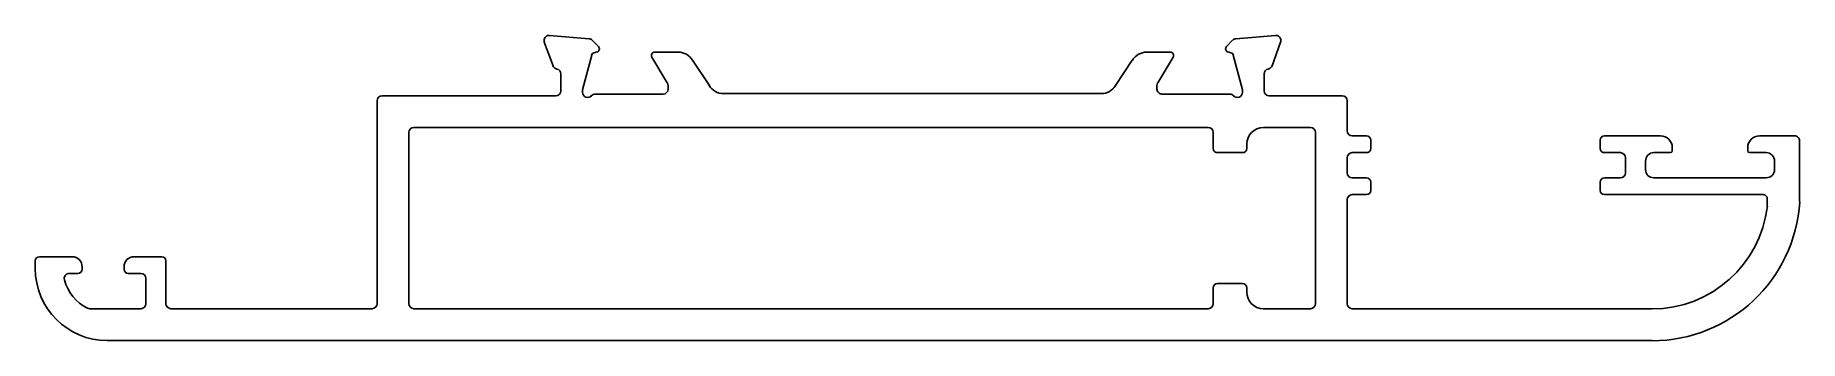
# Model space of a CAD drawing. Extents: x 753 to 858, y 429 to 447.
import ezdxf

# ---------------------------------------------------------------- set-up
doc = ezdxf.new("R2010")
doc.units = 0
doc.layers.get('0').update_dxf_attribs({"linetype": 'CONTINUOUS'})

msp = doc.modelspace()

# ---------------------------------------------------------------- linework, layer by layer
at = {"color": 0}
for p, q in [((783.15, 446.7), (783.67, 445.29)), ((785.83, 446.89), (783.46, 447.1)), ((786.38, 446.44), (786.01, 446.81)), ((824.23, 446.81), (823.87, 446.44)), ((826.79, 447.1), (824.42, 446.89)), ((826.58, 445.29), (827.09, 446.7)), ((785.45, 443.94), (785.98, 445.92)), ((786.12, 446.06), (786.29, 446.11)), ((789.56, 445.8), (790.49, 444.28)), ((791.14, 446.1), (789.74, 446.1)), ((793, 444.11), (791.99, 445.62)), ((818.24, 445.62), (817.24, 444.11)), ((820.51, 446.1), (819.1, 446.1)), ((819.76, 444.28), (820.68, 445.8)), ((823.96, 446.11), (824.13, 446.06)), ((824.27, 445.92), (824.8, 443.94)), ((784.14, 444.8), (784.14, 443.8)), ((826.11, 444.8), (826.11, 443.8)), ((773.47, 443.5), (783.84, 443.5)), ((785.44, 443.7), (785.44, 443.86)), ((790.24, 443.6), (786.18, 443.6)), ((790.54, 444.12), (790.54, 443.9)), ((793.85, 443.63), (816.39, 443.63)), ((819.71, 443.9), (819.71, 444.12)), ((824.06, 443.6), (820.01, 443.6)), ((824.81, 443.86), (824.81, 443.7)), ((826.41, 443.5), (830.77, 443.5)), ((773.17, 431.11), (773.17, 443.2)), ((831.07, 443.2), (831.07, 441.41)), ((775.07, 431.11), (775.07, 441.31)), ((775.07, 431.11), (775.07, 441.31)), ((775.37, 441.61), (822.77, 441.61)), ((775.37, 441.61), (822.77, 441.61)), ((823.07, 441.31), (823.07, 440.36)), ((823.07, 441.31), (823.07, 440.36)), ((826.07, 441.61), (828.87, 441.61)), ((826.07, 441.61), (828.87, 441.61)), ((829.17, 441.31), (829.17, 431.11)), ((829.17, 441.31), (829.17, 431.11)), ((825.07, 440.36), (825.07, 440.61)), ((825.07, 440.36), (825.07, 440.61)), ((831.37, 441.11), (832.22, 441.11)), ((832.47, 440.86), (832.47, 440.36)), ((846.17, 440.36), (846.17, 440.86)), ((846.42, 441.11), (849.77, 441.11)), ((850.47, 440.41), (850.47, 440.21)), ((854.97, 440.21), (854.97, 440.41)), ((855.67, 441.11), (857.77, 441.11)), ((858.07, 440.81), (858.07, 437.19)), ((823.32, 440.11), (824.82, 440.11)), ((823.32, 440.11), (824.82, 440.11)), ((831.07, 439.81), (831.07, 438.91)), ((832.22, 440.11), (831.37, 440.11)), ((847.37, 440.11), (846.42, 440.11)), ((847.67, 438.91), (847.67, 439.81)), ((848.87, 439.61), (848.87, 439.11)), ((850.37, 440.11), (849.37, 440.11)), ((856.07, 440.11), (855.07, 440.11)), ((856.57, 439.11), (856.57, 439.61)), ((831.37, 438.61), (832.22, 438.61)), ((832.47, 438.36), (832.47, 437.86)), ((846.17, 437.86), (846.17, 438.36)), ((846.42, 438.61), (847.37, 438.61)), ((849.37, 438.61), (856.07, 438.61)), ((831.07, 437.31), (831.07, 431.11)), ((832.22, 437.61), (831.37, 437.61)), ((855.89, 437.61), (846.42, 437.61)), ((856.14, 437.33), (856.14, 436.93)), ((753.02, 433.91), (754.97, 433.91)), ((758.67, 433.91), (760.32, 433.91)), ((752.77, 433.21), (752.77, 433.66)), ((755.32, 432.91), (754.8, 432.91)), ((755.57, 433.31), (755.57, 433.16)), ((758.07, 433.16), (758.07, 433.31)), ((759.07, 432.91), (758.32, 432.91)), ((760.57, 433.66), (760.57, 431.11)), ((759.37, 431.11), (759.37, 432.61)), ((823.07, 432.06), (823.07, 431.11)), ((823.07, 432.06), (823.07, 431.11)), ((824.82, 432.31), (823.32, 432.31)), ((824.82, 432.31), (823.32, 432.31)), ((825.07, 431.81), (825.07, 432.06)), ((825.07, 431.81), (825.07, 432.06)), ((756.03, 430.81), (759.07, 430.81)), ((760.87, 430.81), (772.87, 430.81)), ((822.77, 430.81), (775.37, 430.81)), ((822.77, 430.81), (775.37, 430.81)), ((828.87, 430.81), (826.07, 430.81)), ((828.87, 430.81), (826.07, 430.81)), ((831.37, 430.81), (849.27, 430.81)), ((849.27, 428.91), (757.07, 428.91))]:
    msp.add_line(p, q, dxfattribs=at)
for centre, radius, start, end in [((783.42, 446.8), 0.281, 179.336, 200.2803), ((783.44, 446.8), 0.3, 85, 180), ((785.8, 446.6), 0.3, 45, 85), ((824.45, 446.6), 0.3, 95, 135), ((826.81, 446.8), 0.3, 0, 95), ((826.83, 446.8), 0.281, 339.7197, 0.664), ((786.17, 445.87), 0.2, 105, 165), ((786.24, 446.3), 0.2, 285, 45), ((789.74, 445.9), 0.2, 90, 211.3955), ((791.14, 445.1), 1, 31.4, 90), ((819.1, 445.1), 1, 90, 148.6), ((820.51, 445.9), 0.2, 328.6045, 90), ((824.01, 446.3), 0.2, 135, 255), ((824.08, 445.87), 0.2, 15, 75), ((783.95, 445.39), 0.3, 200, 259.0957), ((783.84, 444.8), 0.3, 0, 79.0957), ((826.41, 444.8), 0.3, 100.9043, 180), ((826.3, 445.39), 0.3, 280.9043, 340), ((773.47, 443.2), 0.3, 90, 180), ((783.84, 443.8), 0.3, 270, 0), ((785.74, 443.86), 0.3, 165, 180), ((785.74, 443.7), 0.3, 180, 318.1897), ((786.18, 443.3), 0.3, 90, 138.1897), ((790.24, 443.9), 0.3, 270, 0), ((790.24, 444.12), 0.3, 0, 31.3955), ((793.85, 444.63), 1, 211.4, 270), ((816.39, 444.63), 1, 270, 328.6), ((820.01, 444.12), 0.3, 148.6045, 180), ((820.01, 443.9), 0.299, 179.9014, 270.0986), ((824.06, 443.3), 0.3, 41.8103, 90), ((824.51, 443.7), 0.3, 221.8103, 0), ((824.51, 443.86), 0.3, 0, 15), ((826.41, 443.8), 0.3, 180, 270), ((830.77, 443.2), 0.3, 360, 90), ((775.37, 441.31), 0.3, 90, 180), ((775.37, 441.31), 0.3, 90, 180), ((822.77, 441.31), 0.3, 0, 90), ((822.77, 441.31), 0.3, 0, 90), ((826.07, 440.61), 1, 90, 180), ((826.07, 440.61), 1, 90, 180), ((828.87, 441.31), 0.3, 0, 90), ((828.87, 441.31), 0.3, 0, 90), ((831.37, 441.41), 0.3, 180, 270), ((823.32, 440.36), 0.25, 180, 270), ((823.32, 440.36), 0.25, 180, 270), ((824.82, 440.36), 0.25, 270, 0), ((824.82, 440.36), 0.25, 270, 0), ((832.22, 440.86), 0.25, 360, 90), ((832.22, 440.36), 0.25, 270, 360), ((846.42, 440.86), 0.25, 90, 180), ((846.42, 440.36), 0.25, 180, 270), ((849.77, 440.41), 0.7, 360, 90), ((850.37, 440.21), 0.1, 270, 0), ((855.67, 440.41), 0.7, 90, 180), ((855.07, 440.21), 0.1, 180, 270), ((857.77, 440.81), 0.3, 359.9937, 90), ((831.37, 439.81), 0.3, 90, 180), ((847.37, 439.81), 0.3, 0, 90), ((849.37, 439.61), 0.5, 90, 180), ((849.37, 439.11), 0.5, 180, 270), ((856.07, 439.61), 0.5, 0, 90), ((856.07, 439.11), 0.5, 270, 0), ((831.37, 438.91), 0.3, 180, 270), ((832.22, 438.36), 0.25, 360, 90), ((846.42, 438.36), 0.25, 90, 180), ((847.37, 438.91), 0.3, 270, 0), ((831.37, 437.31), 0.3, 90, 180), ((832.22, 437.86), 0.25, 270, 360), ((846.42, 437.86), 0.25, 180, 270), ((849.26, 437.73), 8.83, 270.0777, 356.4509), ((855.89, 437.36), 0.25, 353.3105, 90), ((849.26, 437.73), 6.93, 270.0956, 353.3105), ((753.02, 433.66), 0.25, 90, 180), ((754.97, 433.31), 0.6, 360, 90), ((758.67, 433.31), 0.6, 90, 180), ((760.32, 433.66), 0.25, 0, 90), ((757.07, 433.21), 4.3, 180, 270), ((754.8, 432.61), 0.3, 90, 194.8137), ((755.32, 433.16), 0.25, 270, 360), ((758.32, 433.16), 0.25, 180, 270), ((759.07, 432.61), 0.3, 0, 90), ((757.07, 433.21), 2.65, 194.8137, 243.4916), ((823.32, 432.06), 0.25, 90, 180), ((823.32, 432.06), 0.25, 90, 180), ((824.82, 432.06), 0.25, 0, 90), ((824.82, 432.06), 0.25, 0, 90), ((826.07, 431.81), 1, 180, 270), ((826.07, 431.81), 1, 180, 270), ((756.03, 431.11), 0.3, 243.4916, 270), ((759.07, 431.11), 0.3, 270, 0), ((760.87, 431.11), 0.3, 180, 270), ((772.87, 431.11), 0.3, 270, 0), ((775.37, 431.11), 0.3, 180, 270), ((775.37, 431.11), 0.3, 180, 270), ((822.77, 431.11), 0.3, 270, 0), ((822.77, 431.11), 0.3, 270, 0), ((828.87, 431.11), 0.3, 270, 0), ((828.87, 431.11), 0.3, 270, 0), ((831.37, 431.11), 0.3, 180, 270)]:
    msp.add_arc(centre, radius, start, end, dxfattribs=at)

doc.saveas('drawing.dxf')
